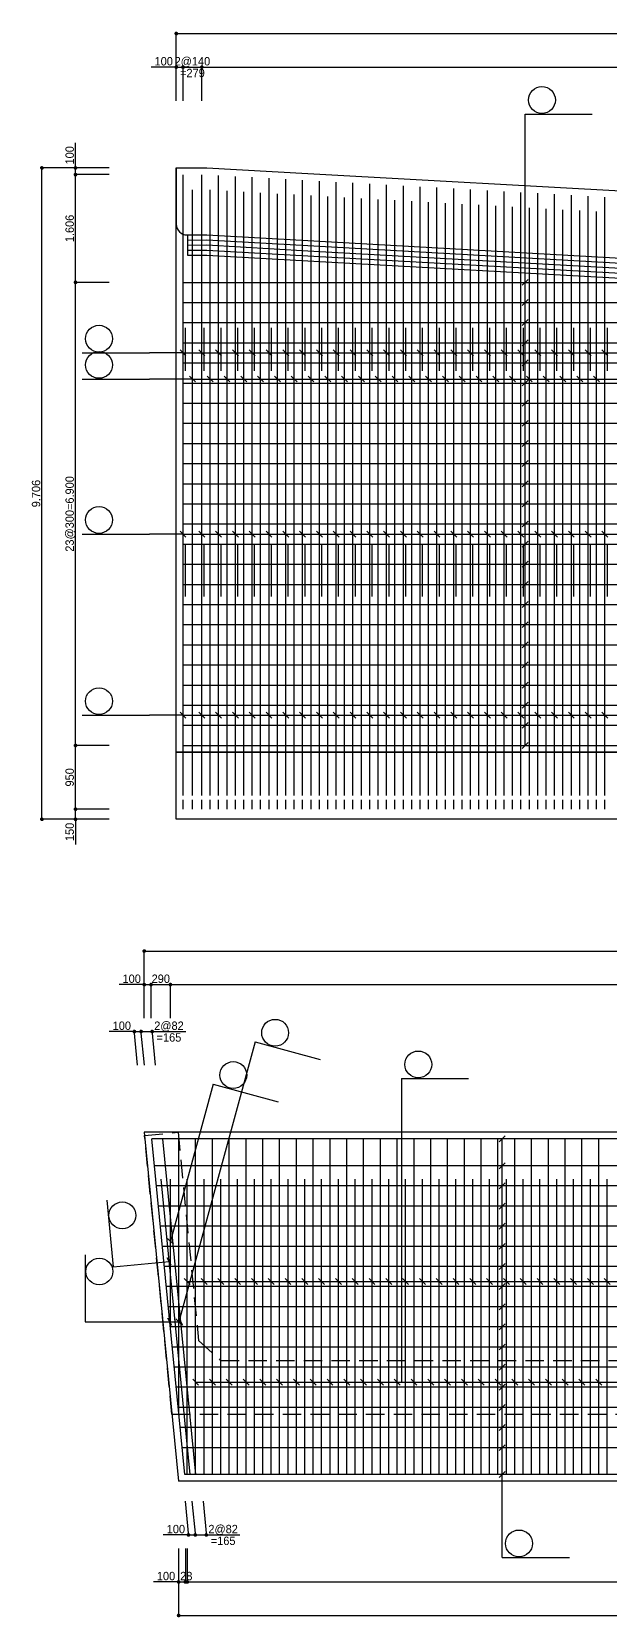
# Model space of a CAD drawing. Extents: x 2629709 to 3675628, y 1179 to 102095.
# Drawn here: x 3200215 to 3208825, y 3189 to 26814 of the extents above; entities that cross this region are included whole.
import ezdxf
from ezdxf.enums import TextEntityAlignment as Align

# ---------------------------------------------------------------- set-up
doc = ezdxf.new("R2010")
doc.units = 0
doc.header["$LTSCALE"] = 550
doc.header["$MEASUREMENT"] = 0
doc.linetypes.add('A-DASHD01', pattern=[0.75, 0.5, -0.25])
doc.linetypes.add('HIDDEN', pattern=[0.375, 0.25, -0.125])
for name, color, linetype in [('CS-CONC-MAJR', 4, 'CONTINUOUS'), ('CS-CONC-MINR', 3, 'A-DASHD01'), ('CS-DIML', 1, 'CONTINUOUS'), ('CS-DIMT', 3, 'CONTINUOUS'), ('CS-MISC', 3, 'CONTINUOUS'), ('CS-RBAR-EREC', 6, 'CONTINUOUS'), ('CS-RBAR-MAJR', 6, 'CONTINUOUS'), ('CS-SYMB', 3, 'CONTINUOUS'), ('CS-SYMB-LIN3', 1, 'CONTINUOUS'), ('CS-TEXT', 3, 'CONTINUOUS')]:
    doc.layers.add(name, color=color, linetype=linetype)
doc.styles.add('A_STANDARD', font='Dotum.ttf')

# ---------------------------------------------------------------- blocks, each defined once
blk = doc.blocks.new('CXLEATK')
at = {"layer": 'CS-MISC'}
blk.add_line((-0.883885, 0.883882), (0.883882, -0.883882), dxfattribs=at)
blk = doc.blocks.new('CSBNUM1')
at = {"layer": 'CS-SYMB-LIN3'}
blk.add_line((0, 0), (20, 0), dxfattribs=at)
blk.add_circle((5, 4.2), 4, dxfattribs=at)
at = {"layer": 'CS-TEXT', "style": 'A_STANDARD', "flags": 1}
blk.add_attdef('RB_NO', text='', height=2.5, dxfattribs=at).set_placement((5, 4.2), align=Align.MIDDLE)
for tag, p in [('RB_DIA', (11.5, 1.5)), ('RB_LEN', (1.739, -3.958874))]:
    blk.add_attdef(tag, p, '', height=2.5, dxfattribs=at)
blk = doc.blocks.new('CSNUM1-KCFIT')
at = {"layer": 'CS-SYMB-LIN3'}
blk.add_line((0, 0), (20, 0), dxfattribs=at)
blk.add_circle((5, 4.2), 4, dxfattribs=at)
at = {"layer": 'CS-TEXT', "style": 'A_STANDARD', "width": 1.529584, "flags": 1}
blk.add_attdef('RB_NO', text='', height=2.5, dxfattribs=at).set_placement((1.604173, 2.917017), (8.341627, 2.917017), align=Align.FIT)
at = {"layer": 'CS-TEXT', "style": 'A_STANDARD', "flags": 1}
for tag, p in [('RB_DIA', (11.5, 1.5)), ('RB_LEN', (1.739, -3.958874))]:
    blk.add_attdef(tag, p, '', height=2.5, dxfattribs=at)
blk = doc.blocks.new('CXDIMDT2')
at = {"layer": 'CS-MISC', "const_width": 0.5}
blk.add_lwpolyline([(0.25, 0, 1), (-0.25, 0, 1)], format="xyb", close=True, dxfattribs=at)

msp = doc.modelspace()

# ---------------------------------------------------------------- linework, layer by layer
at = {"layer": 'CS-CONC-MAJR'}
for p, q in [((3202366, 24784), (3202819, 24786)), ((3202366, 16079), (3202366, 24784)), ((3202366, 24784), (3202366, 23945)), ((3202819, 24786), (3204326, 24701)), ((3204326, 24701), (3213065, 24212)), ((3202527, 23785), (3202819, 23786)), ((3202532, 23785), (3202532, 23485)), ((3202532, 23710), (3202819, 23711)), ((3202532, 23635), (3202819, 23636)), ((3202819, 23786), (3204326, 23701)), ((3202819, 23711), (3204326, 23626)), ((3202819, 23636), (3204326, 23551)), ((3204326, 23701), (3213065, 23212)), ((3204326, 23626), (3213065, 23137)), ((3202532, 23560), (3202819, 23561)), ((3202532, 23485), (3202819, 23486)), ((3202819, 23561), (3204326, 23476)), ((3202819, 23486), (3204326, 23401)), ((3204326, 23551), (3213065, 23062)), ((3204326, 23476), (3213065, 22987)), ((3204326, 23401), (3213065, 22912)), ((3212621, 16079), (3202366, 16079)), ((3202366, 15079), (3202366, 16079)), ((3202366, 16079), (3222875, 16079)), ((3222875, 15079), (3202366, 15079)), ((3222355, 10416), (3201889, 10416)), ((3201889, 10416), (3202401, 5216)), ((3222919, 5216), (3202401, 5216))]:
    msp.add_line(p, q, dxfattribs=at)
msp.add_arc((3202526, 23945), 160, 180, 270.2028, dxfattribs=at)
at = {"layer": 'CS-CONC-MINR'}
for p, q in [((3201894, 10367), (3202392, 10416)), ((3202392, 10416), (3202697, 7315)), ((3202302, 6216), (3201894, 10367)), ((3202697, 7315), (3203026, 7016)), ((3203026, 7016), (3221921, 7016)), ((3202302, 6216), (3222811, 6216))]:
    msp.add_line(p, q, dxfattribs=at)
at = {"layer": 'CS-DIML'}
for p, q in [((3202366, 26286), (3202366, 26811)), ((3202366, 26286), (3202366, 26811)), ((3202366, 26786), (3222875, 26786)), ((3202366, 26786), (3222875, 26786)), ((3202366, 26286), (3201991, 26286)), ((3202366, 26286), (3201991, 26286)), ((3202366, 25786), (3202366, 26311)), ((3202366, 25786), (3202366, 26311)), ((3202366, 26286), (3202466, 26286)), ((3202366, 26286), (3202466, 26286)), ((3202466, 25786), (3202466, 26311)), ((3202466, 25786), (3202466, 26311)), ((3202466, 26286), (3202746, 26286)), ((3202466, 26286), (3202746, 26286)), ((3202746, 25786), (3202746, 26311)), ((3202746, 25786), (3202746, 26311)), ((3202746, 26286), (3222496, 26286)), ((3202746, 26286), (3222496, 26286)), ((3207558, 23079), (3207558, 25586)), ((3200866, 24784), (3200866, 25159)), ((3200866, 24784), (3200341, 24784)), ((3200366, 15079), (3200366, 24784)), ((3201366, 24784), (3200841, 24784)), ((3201366, 24684), (3200841, 24684)), ((3200866, 24684), (3200866, 24784)), ((3200866, 23079), (3200866, 24684)), ((3201366, 23079), (3200841, 23079)), ((3200866, 16179), (3200866, 23079)), ((3207558, 16179), (3207558, 23079)), ((3202466, 22029), (3201966, 22029)), ((3202466, 22029), (3212496, 22029)), ((3202606, 21639), (3201966, 21639)), ((3202606, 21639), (3212371, 21639)), ((3202466, 19329), (3201966, 19329)), ((3202466, 19329), (3212496, 19329)), ((3202466, 16629), (3201966, 16629)), ((3202466, 16629), (3212496, 16629)), ((3201366, 16179), (3200841, 16179)), ((3200866, 15229), (3200866, 16179)), ((3201366, 15229), (3200841, 15229)), ((3200866, 15079), (3200866, 15229)), ((3200866, 15079), (3200341, 15079)), ((3201366, 15079), (3200841, 15079)), ((3200866, 15079), (3200866, 14704)), ((3201889, 12616), (3201889, 13141)), ((3201889, 13116), (3222355, 13116)), ((3201889, 12616), (3201514, 12616)), ((3201889, 12116), (3201889, 12641)), ((3201889, 12616), (3201990, 12616)), ((3201990, 12116), (3201990, 12641)), ((3201990, 12616), (3202279, 12616)), ((3202279, 12116), (3202279, 12641)), ((3202279, 12616), (3222154, 12616)), ((3201742, 11916), (3201367, 11916)), ((3201791, 11414), (3201740, 11941)), ((3201742, 11916), (3201843, 11916)), ((3201892, 11414), (3201840, 11941)), ((3201843, 11916), (3202007, 11916)), ((3202056, 11414), (3202005, 11941)), ((3202007, 11916), (3202507, 11916)), ((3203541, 11761), (3202404, 7591)), ((3202917, 11131), (3202279, 8791)), ((3205717, 11216), (3205717, 6691)), ((3207217, 5316), (3207217, 10316)), ((3201427, 8409), (3202261, 8491)), ((3202529, 8191), (3212279, 8191)), ((3201010, 7591), (3202268, 7591)), ((3202268, 7591), (3202432, 7591)), ((3202654, 6691), (3212154, 6691)), ((3207217, 4079), (3207217, 5316)), ((3202499, 4919), (3202550, 4391)), ((3202599, 4919), (3202651, 4391)), ((3202764, 4919), (3202815, 4391)), ((3202548, 4416), (3202173, 4416)), ((3202548, 4416), (3202648, 4416)), ((3202648, 4416), (3202813, 4416)), ((3202813, 4416), (3203313, 4416)), ((3202401, 4216), (3202401, 3691)), ((3202501, 4216), (3202501, 3691)), ((3202529, 4216), (3202529, 3691)), ((3202401, 3716), (3202026, 3716)), ((3202401, 3716), (3202501, 3716)), ((3202401, 3716), (3202401, 3191)), ((3202501, 3716), (3202529, 3716)), ((3202529, 3716), (3222529, 3716)), ((3202401, 3216), (3222919, 3216))]:
    msp.add_line(p, q, dxfattribs=at)
at = {"layer": 'CS-RBAR-EREC'}
for p, q in [((3202502, 21759), (3202502, 22399)), ((3202782, 21759), (3202782, 22399)), ((3203032, 21759), (3203032, 22399)), ((3203282, 21759), (3203282, 22399)), ((3203532, 21759), (3203532, 22399)), ((3203782, 21759), (3203782, 22399)), ((3204032, 21759), (3204032, 22399)), ((3204282, 21759), (3204282, 22399)), ((3204532, 21759), (3204532, 22399)), ((3204782, 21759), (3204782, 22399)), ((3205032, 21759), (3205032, 22399)), ((3205282, 21759), (3205282, 22399)), ((3205532, 21759), (3205532, 22399)), ((3205782, 21759), (3205782, 22399)), ((3206032, 21759), (3206032, 22399)), ((3206282, 21759), (3206282, 22399)), ((3206532, 21759), (3206532, 22399)), ((3206782, 21759), (3206782, 22399)), ((3207032, 21759), (3207032, 22399)), ((3207282, 21759), (3207282, 22399)), ((3207532, 21759), (3207532, 22399)), ((3207782, 21759), (3207782, 22399)), ((3208032, 21759), (3208032, 22399)), ((3208282, 21759), (3208282, 22399)), ((3208532, 21759), (3208532, 22399)), ((3208782, 21759), (3208782, 22399)), ((3202502, 18399), (3202502, 19179)), ((3202782, 18399), (3202782, 19179)), ((3203032, 18399), (3203032, 19179)), ((3203282, 18399), (3203282, 19179)), ((3203532, 18399), (3203532, 19179)), ((3203782, 18399), (3203782, 19179)), ((3204032, 18399), (3204032, 19179)), ((3204282, 18399), (3204282, 19179)), ((3204532, 18399), (3204532, 19179)), ((3204782, 18399), (3204782, 19179)), ((3205032, 18399), (3205032, 19179)), ((3205282, 18399), (3205282, 19179)), ((3205532, 18399), (3205532, 19179)), ((3205782, 18399), (3205782, 19179)), ((3206032, 18399), (3206032, 19179)), ((3206282, 18399), (3206282, 19179)), ((3206532, 18399), (3206532, 19179)), ((3206782, 18399), (3206782, 19179)), ((3207032, 18399), (3207032, 19179)), ((3207282, 18399), (3207282, 19179)), ((3207532, 18399), (3207532, 19179)), ((3207782, 18399), (3207782, 19179)), ((3208032, 18399), (3208032, 19179)), ((3208282, 18399), (3208282, 19179)), ((3208532, 18399), (3208532, 19179)), ((3208782, 18399), (3208782, 19179))]:
    msp.add_line(p, q, dxfattribs=at)
at = {"layer": 'CS-RBAR-MAJR'}
for p, q in [((3202466, 21759), (3202466, 24681)), ((3202746, 21759), (3202746, 24682)), ((3202996, 21759), (3202996, 24672)), ((3203246, 21759), (3203246, 24658)), ((3203496, 21759), (3203496, 24644)), ((3203746, 21759), (3203746, 24630)), ((3203996, 21759), (3203996, 24616)), ((3204246, 21759), (3204246, 24602)), ((3204496, 21759), (3204496, 24588)), ((3204746, 21759), (3204746, 24574)), ((3202606, 15469), (3202606, 24458)), ((3202871, 15469), (3202871, 24456)), ((3203121, 15469), (3203121, 24442)), ((3203371, 15469), (3203371, 24428)), ((3203621, 15469), (3203621, 24414)), ((3203871, 15469), (3203871, 24400)), ((3204121, 15469), (3204121, 24386)), ((3204371, 15469), (3204371, 24372)), ((3204621, 15469), (3204621, 24358)), ((3204871, 15469), (3204871, 24344)), ((3204996, 21759), (3204996, 24560)), ((3205246, 21759), (3205246, 24546)), ((3205496, 21759), (3205496, 24532)), ((3205746, 21759), (3205746, 24518)), ((3205996, 21759), (3205996, 24504)), ((3206246, 21759), (3206246, 24490)), ((3206496, 21759), (3206496, 24476)), ((3206746, 21759), (3206746, 24462)), ((3206996, 21759), (3206996, 24448)), ((3207246, 21759), (3207246, 24434)), ((3207496, 21759), (3207496, 24420)), ((3207746, 21759), (3207746, 24406)), ((3207996, 21759), (3207996, 24392)), ((3208246, 21759), (3208246, 24378)), ((3208496, 21759), (3208496, 24364)), ((3208746, 21759), (3208746, 24350)), ((3205121, 15469), (3205121, 24330)), ((3205371, 15469), (3205371, 24316)), ((3205621, 15469), (3205621, 24302)), ((3205871, 15469), (3205871, 24288)), ((3206121, 15469), (3206121, 24274)), ((3206371, 15469), (3206371, 24260)), ((3206621, 15469), (3206621, 24246)), ((3206871, 15469), (3206871, 24232)), ((3207121, 15469), (3207121, 24218)), ((3207371, 15469), (3207371, 24204)), ((3207621, 15469), (3207621, 24190)), ((3207871, 15469), (3207871, 24176)), ((3208121, 15469), (3208121, 24162)), ((3208371, 15469), (3208371, 24148)), ((3208621, 15469), (3208621, 24134)), ((3202467, 23079), (3212621, 23079)), ((3202467, 22779), (3212621, 22779)), ((3202467, 22479), (3212621, 22479)), ((3202466, 18399), (3202466, 22399)), ((3202746, 18399), (3202746, 22399)), ((3202996, 18399), (3202996, 22399)), ((3203246, 18399), (3203246, 22399)), ((3203496, 18399), (3203496, 22399)), ((3203746, 18399), (3203746, 22399)), ((3203996, 18399), (3203996, 22399)), ((3204246, 18399), (3204246, 22399)), ((3204496, 18399), (3204496, 22399)), ((3204746, 18399), (3204746, 22399)), ((3204996, 18399), (3204996, 22399)), ((3205246, 18399), (3205246, 22399)), ((3205496, 18399), (3205496, 22399)), ((3205746, 18399), (3205746, 22399)), ((3205996, 18399), (3205996, 22399)), ((3206246, 18399), (3206246, 22399)), ((3206496, 18399), (3206496, 22399)), ((3206746, 18399), (3206746, 22399)), ((3206996, 18399), (3206996, 22399)), ((3207246, 18399), (3207246, 22399)), ((3207496, 18399), (3207496, 22399)), ((3207746, 18399), (3207746, 22399)), ((3207996, 18399), (3207996, 22399)), ((3208246, 18399), (3208246, 22399)), ((3208496, 18399), (3208496, 22399)), ((3208746, 18399), (3208746, 22399)), ((3202467, 22179), (3212621, 22179)), ((3202467, 21879), (3212621, 21879)), ((3202467, 21579), (3212621, 21579)), ((3202467, 21279), (3212621, 21279)), ((3202467, 20979), (3212621, 20979)), ((3202467, 20679), (3212621, 20679)), ((3202467, 20379), (3212621, 20379)), ((3202467, 20079), (3212621, 20079)), ((3202467, 19779), (3212621, 19779)), ((3202467, 19479), (3212621, 19479)), ((3202466, 15499), (3202466, 19179)), ((3202467, 19179), (3212621, 19179)), ((3202746, 15499), (3202746, 19179)), ((3202996, 15499), (3202996, 19179)), ((3203246, 15499), (3203246, 19179)), ((3203496, 15499), (3203496, 19179)), ((3203746, 15499), (3203746, 19179)), ((3203996, 15499), (3203996, 19179)), ((3204246, 15499), (3204246, 19179)), ((3204496, 15499), (3204496, 19179)), ((3204746, 15499), (3204746, 19179)), ((3204996, 15499), (3204996, 19179)), ((3205246, 15499), (3205246, 19179)), ((3205496, 15499), (3205496, 19179)), ((3205746, 15499), (3205746, 19179)), ((3205996, 15499), (3205996, 19179)), ((3206246, 15499), (3206246, 19179)), ((3206496, 15499), (3206496, 19179)), ((3206746, 15499), (3206746, 19179)), ((3206996, 15499), (3206996, 19179)), ((3207246, 15499), (3207246, 19179)), ((3207496, 15499), (3207496, 19179)), ((3207746, 15499), (3207746, 19179)), ((3207996, 15499), (3207996, 19179)), ((3208246, 15499), (3208246, 19179)), ((3208496, 15499), (3208496, 19179)), ((3208746, 15499), (3208746, 19179)), ((3202467, 18879), (3212621, 18879)), ((3202467, 18579), (3212621, 18579)), ((3202467, 18279), (3212621, 18279)), ((3202467, 17979), (3212621, 17979)), ((3202467, 17679), (3212621, 17679)), ((3202467, 17379), (3212621, 17379)), ((3202467, 17079), (3212621, 17079)), ((3202467, 16779), (3212621, 16779)), ((3202467, 16479), (3212621, 16479)), ((3202467, 16179), (3212621, 16179)), ((3202491, 5316), (3202000, 10316)), ((3212391, 10316), (3202000, 10316)), ((3202656, 5316), (3202164, 10316)), ((3202404, 6199), (3202404, 10316)), ((3202654, 5316), (3202654, 10316)), ((3202904, 5316), (3202904, 10316)), ((3203154, 5316), (3203154, 10316)), ((3203404, 5316), (3203404, 10316)), ((3203654, 5316), (3203654, 10316)), ((3203904, 5316), (3203904, 10316)), ((3204154, 5316), (3204154, 10316)), ((3204404, 5316), (3204404, 10316)), ((3204654, 5316), (3204654, 10316)), ((3204904, 5316), (3204904, 10316)), ((3205154, 5316), (3205154, 10316)), ((3205404, 5316), (3205404, 10316)), ((3205654, 5316), (3205654, 10316)), ((3205904, 5316), (3205904, 10316)), ((3206154, 5316), (3206154, 10316)), ((3206404, 5316), (3206404, 10316)), ((3206654, 5316), (3206654, 10316)), ((3206904, 5316), (3206904, 10316)), ((3207154, 5316), (3207154, 10316)), ((3207404, 5316), (3207404, 10316)), ((3207654, 5316), (3207654, 10316)), ((3207904, 5316), (3207904, 10316)), ((3208154, 5316), (3208154, 10316)), ((3208404, 5316), (3208404, 10316)), ((3208654, 5316), (3208654, 10316)), ((3212391, 9916), (3202039, 9916)), ((3202573, 5316), (3202141, 9716)), ((3202279, 7471), (3202279, 9716)), ((3202529, 5316), (3202529, 9716)), ((3202779, 5316), (3202779, 9716)), ((3203029, 5316), (3203029, 9716)), ((3203279, 5316), (3203279, 9716)), ((3203529, 5316), (3203529, 9716)), ((3203779, 5316), (3203779, 9716)), ((3204029, 5316), (3204029, 9716)), ((3204279, 5316), (3204279, 9716)), ((3204529, 5316), (3204529, 9716)), ((3204779, 5316), (3204779, 9716)), ((3205029, 5316), (3205029, 9716)), ((3205279, 5316), (3205279, 9716)), ((3205529, 5316), (3205529, 9716)), ((3205779, 5316), (3205779, 9716)), ((3206029, 5316), (3206029, 9716)), ((3206279, 5316), (3206279, 9716)), ((3206529, 5316), (3206529, 9716)), ((3206779, 5316), (3206779, 9716)), ((3207029, 5316), (3207029, 9716)), ((3207279, 5316), (3207279, 9716)), ((3207529, 5316), (3207529, 9716)), ((3207779, 5316), (3207779, 9716)), ((3208029, 5316), (3208029, 9716)), ((3208279, 5316), (3208279, 9716)), ((3208529, 5316), (3208529, 9716)), ((3208779, 5316), (3208779, 9716)), ((3212391, 9616), (3202069, 9616)), ((3212391, 9316), (3202098, 9316)), ((3212391, 9016), (3202128, 9016)), ((3212391, 8716), (3202157, 8716)), ((3212391, 8416), (3202187, 8416)), ((3212391, 8116), (3202216, 8116)), ((3212391, 7816), (3202245, 7816)), ((3212391, 7516), (3202275, 7516)), ((3212391, 7216), (3202304, 7216)), ((3212391, 6916), (3202334, 6916)), ((3212391, 6616), (3202363, 6616)), ((3212391, 6316), (3202393, 6316)), ((3212391, 6016), (3202422, 6016)), ((3212391, 5716), (3202452, 5716)), ((3212391, 5316), (3202491, 5316))]:
    msp.add_line(p, q, dxfattribs=at)
at = {"layer": 'CS-RBAR-MAJR', "linetype": 'HIDDEN'}
for p, q in [((3202466, 15229), (3202466, 15499)), ((3202606, 15229), (3202606, 15469)), ((3202746, 15229), (3202746, 15499)), ((3202871, 15229), (3202871, 15469)), ((3202996, 15229), (3202996, 15499)), ((3203121, 15229), (3203121, 15469)), ((3203246, 15229), (3203246, 15499)), ((3203371, 15229), (3203371, 15469)), ((3203496, 15229), (3203496, 15499)), ((3203621, 15229), (3203621, 15469)), ((3203746, 15229), (3203746, 15499)), ((3203871, 15229), (3203871, 15469)), ((3203996, 15229), (3203996, 15499)), ((3204121, 15229), (3204121, 15469)), ((3204246, 15229), (3204246, 15499)), ((3204371, 15229), (3204371, 15469)), ((3204496, 15229), (3204496, 15499)), ((3204621, 15229), (3204621, 15469)), ((3204746, 15229), (3204746, 15499)), ((3204871, 15229), (3204871, 15469)), ((3204996, 15229), (3204996, 15499)), ((3205121, 15229), (3205121, 15469)), ((3205246, 15229), (3205246, 15499)), ((3205371, 15229), (3205371, 15469)), ((3205496, 15229), (3205496, 15499)), ((3205621, 15229), (3205621, 15469)), ((3205746, 15229), (3205746, 15499)), ((3205871, 15229), (3205871, 15469)), ((3205996, 15229), (3205996, 15499)), ((3206121, 15229), (3206121, 15469)), ((3206246, 15229), (3206246, 15499)), ((3206371, 15229), (3206371, 15469)), ((3206496, 15229), (3206496, 15499)), ((3206621, 15229), (3206621, 15469)), ((3206746, 15229), (3206746, 15499)), ((3206871, 15229), (3206871, 15469)), ((3206996, 15229), (3206996, 15499)), ((3207121, 15229), (3207121, 15469)), ((3207246, 15229), (3207246, 15499)), ((3207371, 15229), (3207371, 15469)), ((3207496, 15229), (3207496, 15499)), ((3207621, 15229), (3207621, 15469)), ((3207746, 15229), (3207746, 15499)), ((3207871, 15229), (3207871, 15469)), ((3207996, 15229), (3207996, 15499)), ((3208121, 15229), (3208121, 15469)), ((3208246, 15229), (3208246, 15499)), ((3208371, 15229), (3208371, 15469)), ((3208496, 15229), (3208496, 15499)), ((3208621, 15229), (3208621, 15469)), ((3208746, 15229), (3208746, 15499))]:
    msp.add_line(p, q, dxfattribs=at)

# ---------------------------------------------------------------- block references
at = {"layer": 'CS-RBAR-MAJR', "xscale": 50, "yscale": 50, "zscale": 50}
for p in [(3207558, 25586), (3200966, 19329), (3200966, 16629), (3205717, 11216), (3207217, 4079)]:
    msp.add_blockref('CSBNUM1', p, dxfattribs=at)
at = {"layer": 'CS-RBAR-MAJR'}
for p, xscale, yscale, zscale, rotation in [((3203541, 11761), 49.99999999999999, 49.99999999999999, 49.99999999999999, 344.748784), ((3202917, 11131), 49.99999999999999, 49.99999999999999, 49.99999999999999, 344.748784), ((3201330, 9405), 49.99999999999999, 49.99999999999999, 49.99999999999999, 275.613292), ((3201010, 8591), 50, 50, 50, 270)]:
    msp.add_blockref('CSBNUM1', p, dxfattribs=dict(at, xscale=xscale, yscale=yscale, zscale=zscale, rotation=rotation))
at = {"layer": 'CS-SYMB'}
for name, p, xscale, yscale, zscale, rotation in [('CXDIMDT2', (3202366, 26786), 55, 55, 55, 90), ('CXDIMDT2', (3202366, 26786), 55, 55, 55, 90), ('CXDIMDT2', (3202366, 26286), 55, 55, 55, 90), ('CXDIMDT2', (3202366, 26286), 55, 55, 55, 90), ('CXDIMDT2', (3202466, 26286), 55, 55, 55, 90), ('CXDIMDT2', (3202466, 26286), 55, 55, 55, 90), ('CXDIMDT2', (3202466, 26286), 55, 55, 55, 90), ('CXDIMDT2', (3202466, 26286), 55, 55, 55, 90), ('CXDIMDT2', (3202746, 26286), 55, 55, 55, 90), ('CXDIMDT2', (3202746, 26286), 55, 55, 55, 90), ('CXDIMDT2', (3202746, 26286), 55, 55, 55, 90), ('CXDIMDT2', (3202746, 26286), 55, 55, 55, 90), ('CXDIMDT2', (3200366, 24784), 55, 55, 55, 90), ('CXDIMDT2', (3200866, 24784), 55, 55, 55, 90), ('CXDIMDT2', (3200866, 24784), 55, 55, 55, 90), ('CXDIMDT2', (3200866, 24684), 55, 55, 55, 90), ('CXDIMDT2', (3200866, 24684), 55, 55, 55, 90), ('CXDIMDT2', (3200866, 23079), 55, 55, 55, 90), ('CXDIMDT2', (3200866, 23079), 55, 55, 55, 90), ('CXLEATK', (3207558, 23079), 50, 50, 50, 90), ('CXLEATK', (3207558, 22779), 50, 50, 50, 90), ('CXLEATK', (3207558, 22479), 50, 50, 50, 90), ('CXLEATK', (3207558, 22179), 50, 50, 50, 90), ('CXLEATK', (3202466, 22029), 50, 50, 50, 180), ('CXLEATK', (3202746, 22029), 50, 50, 50, 180), ('CXLEATK', (3202996, 22029), 50, 50, 50, 180), ('CXLEATK', (3203246, 22029), 50, 50, 50, 180), ('CXLEATK', (3203496, 22029), 50, 50, 50, 180), ('CXLEATK', (3203746, 22029), 50, 50, 50, 180), ('CXLEATK', (3203996, 22029), 50, 50, 50, 180), ('CXLEATK', (3204246, 22029), 50, 50, 50, 180), ('CXLEATK', (3204496, 22029), 50, 50, 50, 180), ('CXLEATK', (3204746, 22029), 50, 50, 50, 180), ('CXLEATK', (3204996, 22029), 50, 50, 50, 180), ('CXLEATK', (3205246, 22029), 50, 50, 50, 180), ('CXLEATK', (3205496, 22029), 50, 50, 50, 180), ('CXLEATK', (3205746, 22029), 50, 50, 50, 180), ('CXLEATK', (3205996, 22029), 50, 50, 50, 180), ('CXLEATK', (3206246, 22029), 50, 50, 50, 180), ('CXLEATK', (3206496, 22029), 50, 50, 50, 180), ('CXLEATK', (3206746, 22029), 50, 50, 50, 180), ('CXLEATK', (3206996, 22029), 50, 50, 50, 180), ('CXLEATK', (3207246, 22029), 50, 50, 50, 180), ('CXLEATK', (3207496, 22029), 50, 50, 50, 180), ('CXLEATK', (3207746, 22029), 50, 50, 50, 180), ('CXLEATK', (3207996, 22029), 50, 50, 50, 180), ('CXLEATK', (3208246, 22029), 50, 50, 50, 180), ('CXLEATK', (3208496, 22029), 50, 50, 50, 180), ('CXLEATK', (3208746, 22029), 50, 50, 50, 180), ('CXLEATK', (3207558, 21879), 50, 50, 50, 90), ('CXLEATK', (3202606, 21639), 50, 50, 50, 180), ('CXLEATK', (3202871, 21639), 50, 50, 50, 180), ('CXLEATK', (3203121, 21639), 50, 50, 50, 180), ('CXLEATK', (3203371, 21639), 50, 50, 50, 180), ('CXLEATK', (3203621, 21639), 50, 50, 50, 180), ('CXLEATK', (3203871, 21639), 50, 50, 50, 180), ('CXLEATK', (3204121, 21639), 50, 50, 50, 180), ('CXLEATK', (3204371, 21639), 50, 50, 50, 180), ('CXLEATK', (3204621, 21639), 50, 50, 50, 180), ('CXLEATK', (3204871, 21639), 50, 50, 50, 180), ('CXLEATK', (3205121, 21639), 50, 50, 50, 180), ('CXLEATK', (3205371, 21639), 50, 50, 50, 180), ('CXLEATK', (3205621, 21639), 50, 50, 50, 180), ('CXLEATK', (3205871, 21639), 50, 50, 50, 180), ('CXLEATK', (3206121, 21639), 50, 50, 50, 180), ('CXLEATK', (3206371, 21639), 50, 50, 50, 180), ('CXLEATK', (3206621, 21639), 50, 50, 50, 180), ('CXLEATK', (3206871, 21639), 50, 50, 50, 180), ('CXLEATK', (3207121, 21639), 50, 50, 50, 180), ('CXLEATK', (3207371, 21639), 50, 50, 50, 180), ('CXLEATK', (3207558, 21579), 50, 50, 50, 90), ('CXLEATK', (3207621, 21639), 50, 50, 50, 180), ('CXLEATK', (3207871, 21639), 50, 50, 50, 180), ('CXLEATK', (3208121, 21639), 50, 50, 50, 180), ('CXLEATK', (3208371, 21639), 50, 50, 50, 180), ('CXLEATK', (3208621, 21639), 50, 50, 50, 180), ('CXLEATK', (3207558, 21279), 50, 50, 50, 90), ('CXLEATK', (3207558, 20979), 50, 50, 50, 90), ('CXLEATK', (3207558, 20679), 50, 50, 50, 90), ('CXLEATK', (3207558, 20379), 50, 50, 50, 90), ('CXLEATK', (3207558, 20079), 50, 50, 50, 90), ('CXLEATK', (3207558, 19779), 50, 50, 50, 90), ('CXLEATK', (3202466, 19329), 50, 50, 50, 180), ('CXLEATK', (3202746, 19329), 50, 50, 50, 180), ('CXLEATK', (3202996, 19329), 50, 50, 50, 180), ('CXLEATK', (3203246, 19329), 50, 50, 50, 180), ('CXLEATK', (3203496, 19329), 50, 50, 50, 180), ('CXLEATK', (3203746, 19329), 50, 50, 50, 180), ('CXLEATK', (3203996, 19329), 50, 50, 50, 180), ('CXLEATK', (3204246, 19329), 50, 50, 50, 180), ('CXLEATK', (3204496, 19329), 50, 50, 50, 180), ('CXLEATK', (3204746, 19329), 50, 50, 50, 180), ('CXLEATK', (3204996, 19329), 50, 50, 50, 180), ('CXLEATK', (3205246, 19329), 50, 50, 50, 180), ('CXLEATK', (3205496, 19329), 50, 50, 50, 180), ('CXLEATK', (3205746, 19329), 50, 50, 50, 180), ('CXLEATK', (3205996, 19329), 50, 50, 50, 180), ('CXLEATK', (3206246, 19329), 50, 50, 50, 180), ('CXLEATK', (3206496, 19329), 50, 50, 50, 180), ('CXLEATK', (3206746, 19329), 50, 50, 50, 180), ('CXLEATK', (3206996, 19329), 50, 50, 50, 180), ('CXLEATK', (3207246, 19329), 50, 50, 50, 180), ('CXLEATK', (3207496, 19329), 50, 50, 50, 180), ('CXLEATK', (3207558, 19479), 50, 50, 50, 90), ('CXLEATK', (3207746, 19329), 50, 50, 50, 180), ('CXLEATK', (3207996, 19329), 50, 50, 50, 180), ('CXLEATK', (3208246, 19329), 50, 50, 50, 180), ('CXLEATK', (3208496, 19329), 50, 50, 50, 180), ('CXLEATK', (3208746, 19329), 50, 50, 50, 180), ('CXLEATK', (3207558, 19179), 50, 50, 50, 90), ('CXLEATK', (3207558, 18879), 50, 50, 50, 90), ('CXLEATK', (3207558, 18579), 50, 50, 50, 90), ('CXLEATK', (3207558, 18279), 50, 50, 50, 90), ('CXLEATK', (3207558, 17979), 50, 50, 50, 90), ('CXLEATK', (3207558, 17679), 50, 50, 50, 90), ('CXLEATK', (3207558, 17379), 50, 50, 50, 90), ('CXLEATK', (3207558, 17079), 50, 50, 50, 90), ('CXLEATK', (3207558, 16779), 50, 50, 50, 90), ('CXLEATK', (3202466, 16629), 50, 50, 50, 180), ('CXLEATK', (3202746, 16629), 50, 50, 50, 180), ('CXLEATK', (3202996, 16629), 50, 50, 50, 180), ('CXLEATK', (3203246, 16629), 50, 50, 50, 180), ('CXLEATK', (3203496, 16629), 50, 50, 50, 180), ('CXLEATK', (3203746, 16629), 50, 50, 50, 180), ('CXLEATK', (3203996, 16629), 50, 50, 50, 180), ('CXLEATK', (3204246, 16629), 50, 50, 50, 180), ('CXLEATK', (3204496, 16629), 50, 50, 50, 180), ('CXLEATK', (3204746, 16629), 50, 50, 50, 180), ('CXLEATK', (3204996, 16629), 50, 50, 50, 180), ('CXLEATK', (3205246, 16629), 50, 50, 50, 180), ('CXLEATK', (3205496, 16629), 50, 50, 50, 180), ('CXLEATK', (3205746, 16629), 50, 50, 50, 180), ('CXLEATK', (3205996, 16629), 50, 50, 50, 180), ('CXLEATK', (3206246, 16629), 50, 50, 50, 180), ('CXLEATK', (3206496, 16629), 50, 50, 50, 180), ('CXLEATK', (3206746, 16629), 50, 50, 50, 180), ('CXLEATK', (3206996, 16629), 50, 50, 50, 180), ('CXLEATK', (3207246, 16629), 50, 50, 50, 180), ('CXLEATK', (3207496, 16629), 50, 50, 50, 180), ('CXLEATK', (3207746, 16629), 50, 50, 50, 180), ('CXLEATK', (3207996, 16629), 50, 50, 50, 180), ('CXLEATK', (3208246, 16629), 50, 50, 50, 180), ('CXLEATK', (3208496, 16629), 50, 50, 50, 180), ('CXLEATK', (3208746, 16629), 50, 50, 50, 180), ('CXLEATK', (3207558, 16479), 50, 50, 50, 90), ('CXDIMDT2', (3200866, 16179), 55, 55, 55, 90), ('CXDIMDT2', (3200866, 16179), 55, 55, 55, 90), ('CXLEATK', (3207558, 16179), 50, 50, 50, 90), ('CXDIMDT2', (3200866, 15229), 55, 55, 55, 90), ('CXDIMDT2', (3200866, 15229), 55, 55, 55, 90), ('CXDIMDT2', (3200366, 15079), 55, 55, 55, 90), ('CXDIMDT2', (3200866, 15079), 55, 55, 55, 90), ('CXDIMDT2', (3201889, 13116), 55, 55, 55, 90), ('CXDIMDT2', (3201889, 12616), 55, 55, 55, 90), ('CXDIMDT2', (3201990, 12616), 55, 55, 55, 90), ('CXDIMDT2', (3201990, 12616), 55, 55, 55, 90), ('CXDIMDT2', (3202279, 12616), 55, 55, 55, 90), ('CXDIMDT2', (3202279, 12616), 55, 55, 55, 90), ('CXDIMDT2', (3201742, 11916), 55, 55, 55, 90), ('CXDIMDT2', (3201843, 11916), 55, 55, 55, 90), ('CXDIMDT2', (3201843, 11916), 55, 55, 55, 90), ('CXDIMDT2', (3202007, 11916), 55, 55, 55, 90), ('CXDIMDT2', (3202007, 11916), 55, 55, 55, 90), ('CXLEATK', (3207217, 10316), 50, 50, 50, 270), ('CXLEATK', (3207217, 9916), 50, 50, 50, 270), ('CXLEATK', (3207217, 9616), 50, 50, 50, 270), ('CXLEATK', (3207217, 9316), 50, 50, 50, 270), ('CXLEATK', (3207217, 9016), 50, 50, 50, 270), ('CXLEATK', (3202279, 8791), 50, 50, 50, 180), ('CXLEATK', (3207217, 8716), 50, 50, 50, 270), ('CXLEATK', (3202261, 8491), 50, 50, 50, 163.1132920000001), ('CXLEATK', (3207217, 8416), 50, 50, 50, 270), ('CXLEATK', (3202529, 8191), 50, 50, 50, 180), ('CXLEATK', (3202779, 8191), 50, 50, 50, 180), ('CXLEATK', (3203029, 8191), 50, 50, 50, 180), ('CXLEATK', (3203279, 8191), 50, 50, 50, 180), ('CXLEATK', (3203529, 8191), 50, 50, 50, 180), ('CXLEATK', (3203779, 8191), 50, 50, 50, 180), ('CXLEATK', (3204029, 8191), 50, 50, 50, 180), ('CXLEATK', (3204279, 8191), 50, 50, 50, 180), ('CXLEATK', (3204529, 8191), 50, 50, 50, 180), ('CXLEATK', (3204779, 8191), 50, 50, 50, 180), ('CXLEATK', (3205029, 8191), 50, 50, 50, 180), ('CXLEATK', (3205279, 8191), 50, 50, 50, 180), ('CXLEATK', (3205529, 8191), 50, 50, 50, 180), ('CXLEATK', (3205779, 8191), 50, 50, 50, 180), ('CXLEATK', (3206029, 8191), 50, 50, 50, 180), ('CXLEATK', (3206279, 8191), 50, 50, 50, 180), ('CXLEATK', (3206529, 8191), 50, 50, 50, 180), ('CXLEATK', (3206779, 8191), 50, 50, 50, 180), ('CXLEATK', (3207029, 8191), 50, 50, 50, 180), ('CXLEATK', (3207217, 8116), 50, 50, 50, 270), ('CXLEATK', (3207279, 8191), 50, 50, 50, 180), ('CXLEATK', (3207529, 8191), 50, 50, 50, 180), ('CXLEATK', (3207779, 8191), 50, 50, 50, 180), ('CXLEATK', (3208029, 8191), 50, 50, 50, 180), ('CXLEATK', (3208279, 8191), 50, 50, 50, 180), ('CXLEATK', (3208529, 8191), 50, 50, 50, 180), ('CXLEATK', (3208779, 8191), 50, 50, 50, 180), ('CXLEATK', (3207217, 7816), 50, 50, 50, 270), ('CXLEATK', (3202268, 7591), 50, 50, 50, 163.1132920000001), ('CXLEATK', (3202404, 7591), 50, 50, 50, 180), ('CXLEATK', (3202432, 7591), 50, 50, 50, 163.1132920000001), ('CXLEATK', (3207217, 7516), 50, 50, 50, 270), ('CXLEATK', (3207217, 7216), 50, 50, 50, 270), ('CXLEATK', (3207217, 6916), 50, 50, 50, 270), ('CXLEATK', (3202654, 6691), 50, 50, 50, 180), ('CXLEATK', (3202904, 6691), 50, 50, 50, 180), ('CXLEATK', (3203154, 6691), 50, 50, 50, 180), ('CXLEATK', (3203404, 6691), 50, 50, 50, 180), ('CXLEATK', (3203654, 6691), 50, 50, 50, 180), ('CXLEATK', (3203904, 6691), 50, 50, 50, 180), ('CXLEATK', (3204154, 6691), 50, 50, 50, 180), ('CXLEATK', (3204404, 6691), 50, 50, 50, 180), ('CXLEATK', (3204654, 6691), 50, 50, 50, 180), ('CXLEATK', (3204904, 6691), 50, 50, 50, 180), ('CXLEATK', (3205154, 6691), 50, 50, 50, 180), ('CXLEATK', (3205404, 6691), 50, 50, 50, 180), ('CXLEATK', (3205654, 6691), 50, 50, 50, 180), ('CXLEATK', (3205904, 6691), 50, 50, 50, 180), ('CXLEATK', (3206154, 6691), 50, 50, 50, 180), ('CXLEATK', (3206404, 6691), 50, 50, 50, 180), ('CXLEATK', (3206654, 6691), 50, 50, 50, 180), ('CXLEATK', (3206904, 6691), 50, 50, 50, 180), ('CXLEATK', (3207154, 6691), 50, 50, 50, 180), ('CXLEATK', (3207217, 6616), 50, 50, 50, 270), ('CXLEATK', (3207404, 6691), 50, 50, 50, 180), ('CXLEATK', (3207654, 6691), 50, 50, 50, 180), ('CXLEATK', (3207904, 6691), 50, 50, 50, 180), ('CXLEATK', (3208154, 6691), 50, 50, 50, 180), ('CXLEATK', (3208404, 6691), 50, 50, 50, 180), ('CXLEATK', (3208654, 6691), 50, 50, 50, 180), ('CXLEATK', (3207217, 6316), 50, 50, 50, 270), ('CXLEATK', (3207217, 6016), 50, 50, 50, 270), ('CXLEATK', (3207217, 5716), 50, 50, 50, 270), ('CXLEATK', (3207217, 5316), 50, 50, 50, 270), ('CXDIMDT2', (3202548, 4416), 55, 55, 55, 90), ('CXDIMDT2', (3202648, 4416), 55, 55, 55, 90), ('CXDIMDT2', (3202648, 4416), 55, 55, 55, 90), ('CXDIMDT2', (3202813, 4416), 55, 55, 55, 90), ('CXDIMDT2', (3202813, 4416), 55, 55, 55, 90), ('CXDIMDT2', (3202401, 3716), 55, 55, 55, 90), ('CXDIMDT2', (3202501, 3716), 55, 55, 55, 90), ('CXDIMDT2', (3202501, 3716), 55, 55, 55, 90), ('CXDIMDT2', (3202529, 3716), 55, 55, 55, 90), ('CXDIMDT2', (3202529, 3716), 55, 55, 55, 90), ('CXDIMDT2', (3202401, 3216), 55, 55, 55, 90)]:
    msp.add_blockref(name, p, dxfattribs=dict(at, xscale=xscale, yscale=yscale, zscale=zscale, rotation=rotation))
at = {"layer": 'CS-SYMB', "xscale": 50, "yscale": 50, "zscale": 50}
for p in [(3200966, 22029), (3200966, 21639)]:
    msp.add_blockref('CSNUM1-KCFIT', p, dxfattribs=at)

# ---------------------------------------------------------------- texts
at = {"layer": 'CS-DIMT', "style": 'A_STANDARD'}
for s, p in [('100', (3202179, 26311)), ('100', (3202179, 26311)), ('2@140', (3202606, 26311)), ('2@140', (3202606, 26311))]:
    msp.add_text(s, height=125, dxfattribs=at).set_placement(p, align=Align.CENTER)
msp.add_text('=279', height=125, dxfattribs=at).set_placement((3202606, 26261), align=Align.TOP_CENTER)
msp.add_text('=279', height=125, dxfattribs=at).set_placement((3202606, 26261), align=Align.TOP_CENTER)
for s, rotation, p in [('100', 90, (3200841, 24972)), ('1.606', 90, (3200841, 23882)), ('9.706', 90, (3200341, 19932)), ('23@300=6.900', 90, (3200841, 19629)), ('950', 90, (3200841, 15704)), ('150', 90, (3200841, 14891)), ('100', 360, (3201702, 12641)), ('290', 360, (3202135, 12641)), ('100', 360, (3201555, 11941)), ('2@82', 360, (3202257, 11941)), ('100', 360, (3202360, 4441)), ('2@82', 360, (3203063, 4441)), ('100', 360, (3202213, 3741)), ('28', 360, (3202515, 3741))]:
    msp.add_text(s, height=125, rotation=rotation, dxfattribs=at).set_placement(p, align=Align.CENTER)
for p in [(3202257, 11891), (3203063, 4391)]:
    msp.add_text('=165', height=125, rotation=360, dxfattribs=at).set_placement(p, align=Align.TOP_CENTER)

doc.saveas('drawing.dxf')
